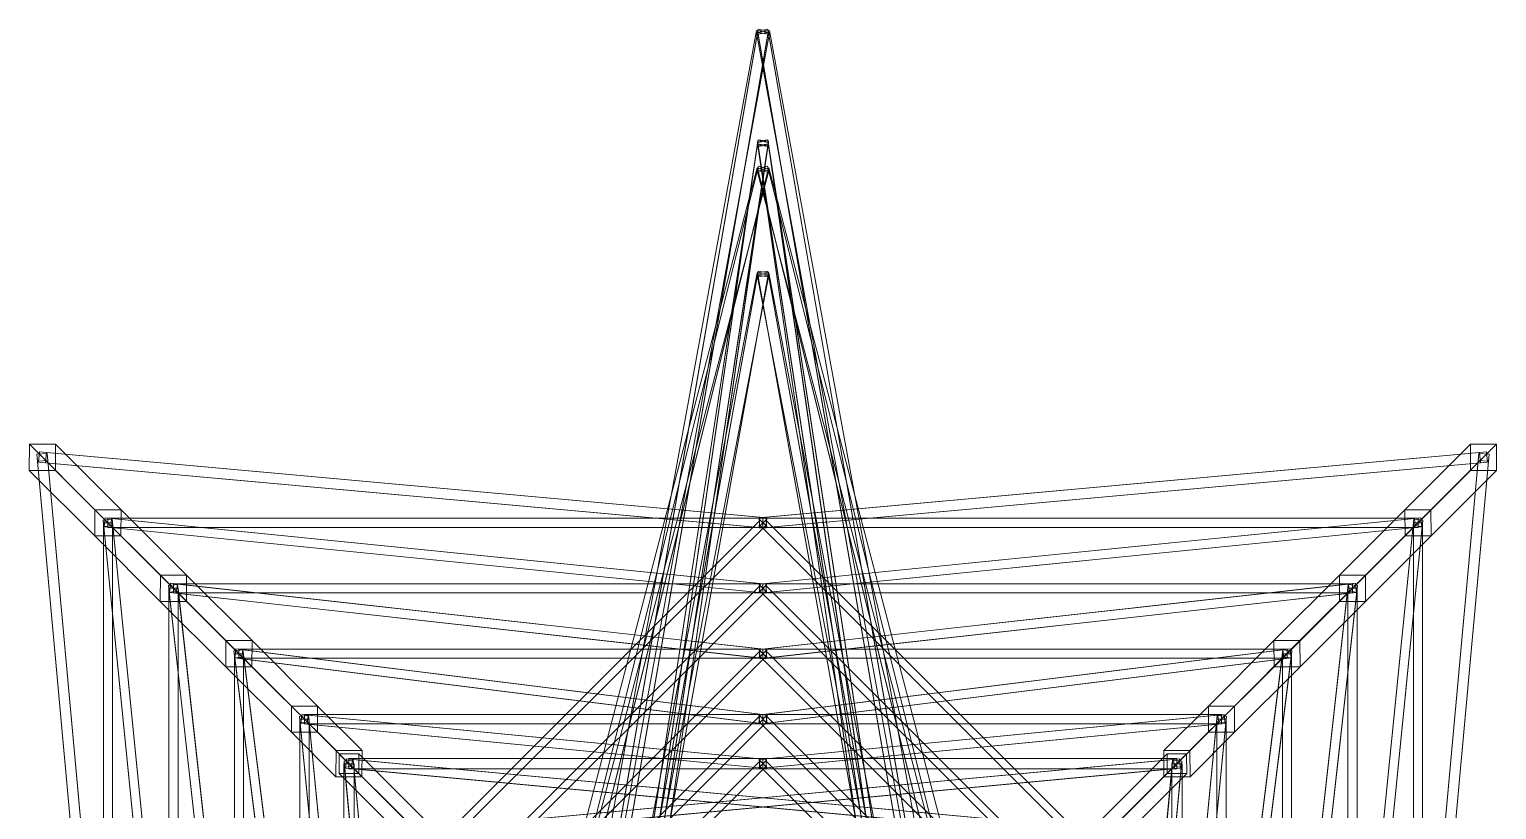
# Model space of a CAD drawing. Extents: x 0.2 to 11.4, y -3.1 to 14.5.
# Drawn here: x 0.17 to 11.37, y 8.49 to 14.45 of the extents above; entities that cross this region are included whole.
import ezdxf

# ---------------------------------------------------------------- set-up
doc = ezdxf.new("R2010")
doc.units = 0
doc.header["$MEASUREMENT"] = 0
doc.layers.add('Structures Plan', color=7, linetype='CONTINUOUS', lineweight=0)

msp = doc.modelspace()

# ---------------------------------------------------------------- linework, layer by layer
at = {"layer": 'Structures Plan', "color": 253}
for points in [[(4.432, 6.974, 50.817), (5.727, 14.429, 48.442), (5.731, 14.453, 48.518), (4.436, 6.998, 50.893)], [(4.436, 6.998, 50.893), (5.731, 14.453, 48.518), (5.809, 14.439, 48.518), (4.514, 6.984, 50.893)], [(5.727, 14.429, 48.442), (5.805, 14.415, 48.442), (5.809, 14.439, 48.518), (5.731, 14.453, 48.518)], [(7.022, 6.984, 50.893), (5.727, 14.439, 48.518), (5.805, 14.453, 48.518), (7.1, 6.998, 50.893)], [(5.731, 14.415, 48.442), (5.809, 14.429, 48.442), (5.805, 14.453, 48.518), (5.727, 14.439, 48.518)], [(7.1, 6.998, 50.893), (5.805, 14.453, 48.518), (5.809, 14.429, 48.442), (7.104, 6.974, 50.817)], [(4.461, 7.031, 48.43), (5.817, 14.425, 48.43), (5.719, 14.443, 48.43), (4.363, 7.049, 48.43)], [(4.363, 7.049, 48.53), (5.719, 14.443, 48.53), (5.817, 14.425, 48.53), (4.461, 7.031, 48.53)], [(4.363, 7.049, 48.43), (5.719, 14.443, 48.43), (5.719, 14.443, 48.53), (4.363, 7.049, 48.53)], [(4.51, 6.96, 50.817), (5.805, 14.415, 48.442), (5.727, 14.429, 48.442), (4.432, 6.974, 50.817)], [(4.461, 7.031, 48.53), (5.817, 14.425, 48.53), (5.817, 14.425, 48.43), (4.461, 7.031, 48.43)], [(4.514, 6.984, 50.893), (5.809, 14.439, 48.518), (5.805, 14.415, 48.442), (4.51, 6.96, 50.817)], [(5.719, 14.443, 48.43), (5.817, 14.425, 48.43), (5.817, 14.425, 48.53), (5.719, 14.443, 48.53)], [(7.173, 7.049, 48.43), (5.817, 14.443, 48.43), (5.719, 14.425, 48.43), (7.075, 7.031, 48.43)], [(7.075, 7.031, 48.53), (5.719, 14.425, 48.53), (5.817, 14.443, 48.53), (7.173, 7.049, 48.53)], [(5.719, 14.425, 48.43), (5.817, 14.443, 48.43), (5.817, 14.443, 48.53), (5.719, 14.425, 48.53)], [(7.075, 7.031, 48.43), (5.719, 14.425, 48.43), (5.719, 14.425, 48.53), (7.075, 7.031, 48.53)], [(7.026, 6.96, 50.817), (5.731, 14.415, 48.442), (5.727, 14.439, 48.518), (7.022, 6.984, 50.893)], [(7.104, 6.974, 50.817), (5.809, 14.429, 48.442), (5.731, 14.415, 48.442), (7.026, 6.96, 50.817)], [(7.173, 7.049, 48.53), (5.817, 14.443, 48.53), (5.817, 14.443, 48.43), (7.173, 7.049, 48.43)], [(5.725, 13.57, 64.39), (4.674, 6.721, 60.39), (4.68, 6.761, 60.32), (5.731, 13.61, 64.32)], [(5.805, 13.558, 64.39), (4.754, 6.709, 60.39), (4.674, 6.721, 60.39), (5.725, 13.57, 64.39)], [(5.731, 13.61, 64.32), (4.68, 6.761, 60.32), (4.76, 6.749, 60.32), (5.811, 13.598, 64.32)], [(5.727, 13.579, 64.393), (4.727, 6.679, 62.393), (4.73, 6.701, 62.317), (5.73, 13.601, 64.317)], [(5.806, 13.567, 64.393), (4.806, 6.667, 62.393), (4.727, 6.679, 62.393), (5.727, 13.579, 64.393)], [(5.73, 13.601, 64.317), (4.73, 6.701, 62.317), (4.809, 6.689, 62.317), (5.809, 13.589, 64.317)], [(5.811, 13.598, 64.32), (4.76, 6.749, 60.32), (4.754, 6.709, 60.39), (5.805, 13.558, 64.39)], [(5.809, 13.589, 64.317), (4.809, 6.689, 62.317), (4.806, 6.667, 62.393), (5.806, 13.567, 64.393)], [(5.811, 13.598, 64.32), (5.731, 13.61, 64.32), (5.725, 13.57, 64.39), (5.805, 13.558, 64.39)], [(5.725, 13.598, 64.32), (6.776, 6.749, 60.32), (6.856, 6.761, 60.32), (5.805, 13.61, 64.32)], [(5.805, 13.61, 64.32), (5.725, 13.598, 64.32), (5.731, 13.558, 64.39), (5.811, 13.57, 64.39)], [(5.731, 13.558, 64.39), (6.782, 6.709, 60.39), (6.776, 6.749, 60.32), (5.725, 13.598, 64.32)], [(5.809, 13.589, 64.317), (5.73, 13.601, 64.317), (5.727, 13.579, 64.393), (5.806, 13.567, 64.393)], [(5.727, 13.589, 64.317), (6.727, 6.689, 62.317), (6.806, 6.701, 62.317), (5.806, 13.601, 64.317)], [(5.806, 13.601, 64.317), (5.727, 13.589, 64.317), (5.73, 13.567, 64.393), (5.809, 13.579, 64.393)], [(5.73, 13.567, 64.393), (6.73, 6.667, 62.393), (6.727, 6.689, 62.317), (5.727, 13.589, 64.317)], [(5.809, 13.579, 64.393), (6.809, 6.679, 62.393), (6.73, 6.667, 62.393), (5.73, 13.567, 64.393)], [(5.811, 13.57, 64.39), (6.862, 6.721, 60.39), (6.782, 6.709, 60.39), (5.731, 13.558, 64.39)], [(5.805, 13.61, 64.32), (6.856, 6.761, 60.32), (6.862, 6.721, 60.39), (5.811, 13.57, 64.39)], [(5.806, 13.601, 64.317), (6.806, 6.701, 62.317), (6.809, 6.679, 62.393), (5.809, 13.579, 64.393)], [(4.212, 7.273, 38.935), (5.812, 13.373, 38.935), (5.724, 13.395, 38.935), (4.124, 7.295, 38.935)], [(4.124, 7.295, 39.025), (5.724, 13.395, 39.025), (5.812, 13.373, 39.025), (4.212, 7.273, 39.025)], [(4.124, 7.295, 38.935), (5.724, 13.395, 38.935), (5.724, 13.395, 39.025), (4.124, 7.295, 39.025)], [(4.187, 7.219, 41.318), (5.726, 13.38, 38.943), (5.733, 13.407, 39.017), (4.194, 7.246, 41.392)], [(4.264, 7.2, 41.318), (5.803, 13.361, 38.943), (5.726, 13.38, 38.943), (4.187, 7.219, 41.318)], [(4.194, 7.246, 41.392), (5.733, 13.407, 39.017), (5.81, 13.388, 39.017), (4.271, 7.227, 41.392)], [(4.212, 7.273, 39.025), (5.812, 13.373, 39.025), (5.812, 13.373, 38.935), (4.212, 7.273, 38.935)], [(4.271, 7.227, 41.392), (5.81, 13.388, 39.017), (5.803, 13.361, 38.943), (4.264, 7.2, 41.318)], [(5.724, 13.395, 38.935), (5.812, 13.373, 38.935), (5.812, 13.373, 39.025), (5.724, 13.395, 39.025)], [(7.412, 7.295, 38.935), (5.812, 13.395, 38.935), (5.724, 13.373, 38.935), (7.324, 7.273, 38.935)], [(7.324, 7.273, 39.025), (5.724, 13.373, 39.025), (5.812, 13.395, 39.025), (7.412, 7.295, 39.025)], [(5.724, 13.373, 38.935), (5.812, 13.395, 38.935), (5.812, 13.395, 39.025), (5.724, 13.373, 39.025)], [(7.324, 7.273, 38.935), (5.724, 13.373, 38.935), (5.724, 13.373, 39.025), (7.324, 7.273, 39.025)], [(5.726, 13.38, 38.943), (5.803, 13.361, 38.943), (5.81, 13.388, 39.017), (5.733, 13.407, 39.017)], [(7.265, 7.227, 41.392), (5.726, 13.388, 39.017), (5.803, 13.407, 39.017), (7.342, 7.246, 41.392)], [(5.733, 13.361, 38.943), (5.81, 13.38, 38.943), (5.803, 13.407, 39.017), (5.726, 13.388, 39.017)], [(7.272, 7.2, 41.318), (5.733, 13.361, 38.943), (5.726, 13.388, 39.017), (7.265, 7.227, 41.392)], [(7.349, 7.219, 41.318), (5.81, 13.38, 38.943), (5.733, 13.361, 38.943), (7.272, 7.2, 41.318)], [(7.342, 7.246, 41.392), (5.803, 13.407, 39.017), (5.81, 13.38, 38.943), (7.349, 7.219, 41.318)], [(7.412, 7.295, 39.025), (5.812, 13.395, 39.025), (5.812, 13.395, 38.935), (7.412, 7.295, 38.935)], [(4.7, 6.788, 57.935), (5.812, 12.576, 57.935), (5.724, 12.592, 57.935), (4.612, 6.804, 57.935)], [(4.612, 6.804, 58.025), (5.724, 12.592, 58.025), (5.812, 12.576, 58.025), (4.7, 6.788, 58.025)], [(4.612, 6.804, 57.935), (5.724, 12.592, 57.935), (5.724, 12.592, 58.025), (4.612, 6.804, 58.025)], [(4.675, 6.727, 60.318), (5.726, 12.576, 57.943), (5.731, 12.606, 58.017), (4.68, 6.757, 60.392)], [(4.754, 6.713, 60.318), (5.805, 12.562, 57.943), (5.726, 12.576, 57.943), (4.675, 6.727, 60.318)], [(4.68, 6.757, 60.392), (5.731, 12.606, 58.017), (5.81, 12.592, 58.017), (4.759, 6.743, 60.392)], [(4.7, 6.788, 58.025), (5.812, 12.576, 58.025), (5.812, 12.576, 57.935), (4.7, 6.788, 57.935)], [(4.759, 6.743, 60.392), (5.81, 12.592, 58.017), (5.805, 12.562, 57.943), (4.754, 6.713, 60.318)], [(5.724, 12.592, 57.935), (5.812, 12.576, 57.935), (5.812, 12.576, 58.025), (5.724, 12.592, 58.025)], [(6.924, 6.804, 57.935), (5.812, 12.592, 57.935), (5.724, 12.576, 57.935), (6.836, 6.788, 57.935)], [(6.836, 6.788, 58.025), (5.724, 12.576, 58.025), (5.812, 12.592, 58.025), (6.924, 6.804, 58.025)], [(5.724, 12.576, 57.935), (5.812, 12.592, 57.935), (5.812, 12.592, 58.025), (5.724, 12.576, 58.025)], [(6.836, 6.788, 57.935), (5.724, 12.576, 57.935), (5.724, 12.576, 58.025), (6.836, 6.788, 58.025)], [(5.726, 12.576, 57.943), (5.805, 12.562, 57.943), (5.81, 12.592, 58.017), (5.731, 12.606, 58.017)], [(6.777, 6.743, 60.392), (5.726, 12.592, 58.017), (5.805, 12.606, 58.017), (6.856, 6.757, 60.392)], [(5.731, 12.562, 57.943), (5.81, 12.576, 57.943), (5.805, 12.606, 58.017), (5.726, 12.592, 58.017)], [(6.782, 6.713, 60.318), (5.731, 12.562, 57.943), (5.726, 12.592, 58.017), (6.777, 6.743, 60.392)], [(6.861, 6.727, 60.318), (5.81, 12.576, 57.943), (5.731, 12.562, 57.943), (6.782, 6.713, 60.318)], [(6.856, 6.757, 60.392), (5.805, 12.606, 58.017), (5.81, 12.576, 57.943), (6.861, 6.727, 60.318)], [(6.924, 6.804, 58.025), (5.812, 12.592, 58.025), (5.812, 12.592, 57.935), (6.924, 6.804, 57.935)], [(0.668, 10.584, 4.98), (0.168, 11.084, -0.02), (0.169, 11.284), (0.669, 10.784, 5)], [(0.367, 11.084, -0.04), (0.368, 11.284, -0.02), (0.169, 11.284), (0.168, 11.084, -0.02)], [(0.669, 10.784, 5), (0.169, 11.284), (0.368, 11.284, -0.02), (0.868, 10.784, 4.98)], [(0.726, 5.707, 5.01), (0.226, 11.207, 0.01), (0.305, 11.214, 0.01), (0.805, 5.714, 5.01)], [(0.231, 11.154, -0.05), (0.31, 11.161, -0.05), (0.305, 11.214, 0.01), (0.226, 11.207, 0.01)], [(0.731, 5.654, 4.95), (0.231, 11.154, -0.05), (0.226, 11.207, 0.01), (0.726, 5.707, 5.01)], [(5.738, 10.647, 5.01), (0.238, 11.147, 0.01), (0.245, 11.226, 0.01), (5.745, 10.726, 5.01)], [(0.291, 11.142, -0.05), (0.298, 11.221, -0.05), (0.245, 11.226, 0.01), (0.238, 11.147, 0.01)], [(5.745, 10.726, 5.01), (0.245, 11.226, 0.01), (0.298, 11.221, -0.05), (5.798, 10.721, 4.95)], [(5.798, 10.721, 4.95), (0.298, 11.221, -0.05), (0.291, 11.142, -0.05), (5.791, 10.642, 4.95)], [(0.805, 5.714, 5.01), (0.305, 11.214, 0.01), (0.31, 11.161, -0.05), (0.81, 5.661, 4.95)], [(0.868, 10.784, 4.98), (0.368, 11.284, -0.02), (0.367, 11.084, -0.04), (0.867, 10.584, 4.96)], [(5.738, 10.721, 4.95), (11.238, 11.221, -0.05), (11.291, 11.226, 0.01), (5.791, 10.726, 5.01)], [(5.745, 10.642, 4.95), (11.245, 11.142, -0.05), (11.238, 11.221, -0.05), (5.738, 10.721, 4.95)], [(5.791, 10.726, 5.01), (11.291, 11.226, 0.01), (11.298, 11.147, 0.01), (5.798, 10.647, 5.01)], [(10.668, 10.784, 4.98), (11.168, 11.284, -0.02), (11.367, 11.284), (10.867, 10.784, 5)], [(10.669, 10.584, 4.96), (11.169, 11.084, -0.04), (11.168, 11.284, -0.02), (10.668, 10.784, 4.98)], [(10.726, 5.661, 4.95), (11.226, 11.161, -0.05), (11.231, 11.214, 0.01), (10.731, 5.714, 5.01)], [(10.731, 5.714, 5.01), (11.231, 11.214, 0.01), (11.31, 11.207, 0.01), (10.81, 5.707, 5.01)], [(10.81, 5.707, 5.01), (11.31, 11.207, 0.01), (11.305, 11.154, -0.05), (10.805, 5.654, 4.95)], [(10.867, 10.784, 5), (11.367, 11.284), (11.368, 11.084, -0.02), (10.868, 10.584, 4.98)], [(11.368, 11.084, -0.02), (11.367, 11.284), (11.168, 11.284, -0.02), (11.169, 11.084, -0.04)], [(11.226, 11.161, -0.05), (11.305, 11.154, -0.05), (11.31, 11.207, 0.01), (11.231, 11.214, 0.01)], [(11.238, 11.221, -0.05), (11.245, 11.142, -0.05), (11.298, 11.147, 0.01), (11.291, 11.226, 0.01)], [(0.81, 5.661, 4.95), (0.31, 11.161, -0.05), (0.231, 11.154, -0.05), (0.731, 5.654, 4.95)], [(5.791, 10.642, 4.95), (0.291, 11.142, -0.05), (0.238, 11.147, 0.01), (5.738, 10.647, 5.01)], [(5.798, 10.647, 5.01), (11.298, 11.147, 0.01), (11.245, 11.142, -0.05), (5.745, 10.642, 4.95)], [(10.805, 5.654, 4.95), (11.305, 11.154, -0.05), (11.226, 11.161, -0.05), (10.726, 5.661, 4.95)], [(0.867, 10.584, 4.96), (0.367, 11.084, -0.04), (0.168, 11.084, -0.02), (0.668, 10.584, 4.98)], [(10.868, 10.584, 4.98), (11.368, 11.084, -0.02), (11.169, 11.084, -0.04), (10.669, 10.584, 4.96)], [(0.867, 10.584, 4.96), (0.868, 10.784, 4.98), (0.669, 10.784, 5), (0.668, 10.584, 4.98)], [(1.168, 10.084, 9.98), (0.668, 10.584, 4.98), (0.669, 10.784, 5), (1.169, 10.284, 10)], [(0.867, 10.584, 4.96), (0.868, 10.784, 4.98), (0.669, 10.784, 5), (0.668, 10.584, 4.98)], [(1.169, 10.284, 10), (0.669, 10.784, 5), (0.868, 10.784, 4.98), (1.368, 10.284, 9.98)], [(1.368, 10.284, 9.98), (0.868, 10.784, 4.98), (0.867, 10.584, 4.96), (1.367, 10.084, 9.96)], [(10.168, 10.284, 9.98), (10.668, 10.784, 4.98), (10.867, 10.784, 5), (10.367, 10.284, 10)], [(10.169, 10.084, 9.96), (10.669, 10.584, 4.96), (10.668, 10.784, 4.98), (10.168, 10.284, 9.98)], [(10.367, 10.284, 10), (10.867, 10.784, 5), (10.868, 10.584, 4.98), (10.368, 10.084, 9.98)], [(10.868, 10.584, 4.98), (10.867, 10.784, 5), (10.668, 10.784, 4.98), (10.669, 10.584, 4.96)], [(10.868, 10.584, 4.98), (10.867, 10.784, 5), (10.668, 10.784, 4.98), (10.669, 10.584, 4.96)], [(1.231, 5.705, 10.005), (0.731, 10.705, 5.005), (0.8, 10.712, 5.005), (1.3, 5.712, 10.005)], [(0.736, 10.656, 4.955), (0.805, 10.663, 4.955), (0.8, 10.712, 5.005), (0.731, 10.705, 5.005)], [(1.236, 5.656, 9.955), (0.736, 10.656, 4.955), (0.731, 10.705, 5.005), (1.231, 5.705, 10.005)], [(0.733, 10.684, 4.945), (0.733, 5.684, 4.945), (0.803, 5.684, 4.945), (0.803, 10.684, 4.945)], [(0.733, 10.684, 5.015), (0.733, 5.684, 5.015), (0.733, 5.684, 4.945), (0.733, 10.684, 4.945)], [(0.803, 10.684, 5.015), (0.803, 5.684, 5.015), (0.733, 5.684, 5.015), (0.733, 10.684, 5.015)], [(0.803, 10.684, 4.945), (0.733, 10.684, 4.945), (0.733, 10.684, 5.015), (0.803, 10.684, 5.015)], [(1.305, 5.663, 9.955), (0.805, 10.663, 4.955), (0.736, 10.656, 4.955), (1.236, 5.656, 9.955)], [(5.74, 10.152, 10.005), (0.74, 10.652, 5.005), (0.747, 10.721, 5.005), (5.747, 10.221, 10.005)], [(0.789, 10.647, 4.955), (0.796, 10.716, 4.955), (0.747, 10.721, 5.005), (0.74, 10.652, 5.005)], [(5.789, 10.147, 9.955), (0.789, 10.647, 4.955), (0.74, 10.652, 5.005), (5.74, 10.152, 10.005)], [(5.747, 10.221, 10.005), (0.747, 10.721, 5.005), (0.796, 10.716, 4.955), (5.796, 10.216, 9.955)], [(0.789, 5.663, 4.95), (5.789, 10.663, 4.95), (5.747, 10.705, 4.95), (0.747, 5.705, 4.95)], [(0.747, 5.705, 5.01), (5.747, 10.705, 5.01), (5.789, 10.663, 5.01), (0.789, 5.663, 5.01)], [(0.747, 5.705, 4.95), (5.747, 10.705, 4.95), (5.747, 10.705, 5.01), (0.747, 5.705, 5.01)], [(0.768, 10.649, 4.945), (5.768, 10.649, 4.945), (5.768, 10.719, 4.945), (0.768, 10.719, 4.945)], [(0.768, 10.719, 5.015), (5.768, 10.719, 5.015), (5.768, 10.649, 5.015), (0.768, 10.649, 5.015)], [(0.768, 10.719, 4.945), (5.768, 10.719, 4.945), (5.768, 10.719, 5.015), (0.768, 10.719, 5.015)], [(0.768, 10.719, 4.945), (0.768, 10.649, 4.945), (0.768, 10.649, 5.015), (0.768, 10.719, 5.015)], [(0.768, 10.649, 5.015), (5.768, 10.649, 5.015), (5.768, 10.649, 4.945), (0.768, 10.649, 4.945)], [(5.796, 10.216, 9.955), (0.796, 10.716, 4.955), (0.789, 10.647, 4.955), (5.789, 10.147, 9.955)], [(0.789, 5.663, 5.01), (5.789, 10.663, 5.01), (5.789, 10.663, 4.95), (0.789, 5.663, 4.95)], [(1.3, 5.712, 10.005), (0.8, 10.712, 5.005), (0.805, 10.663, 4.955), (1.305, 5.663, 9.955)], [(0.803, 10.684, 4.945), (0.803, 5.684, 4.945), (0.803, 5.684, 5.015), (0.803, 10.684, 5.015)], [(5.791, 10.642, 4.95), (5.798, 10.721, 4.95), (5.745, 10.726, 5.01), (5.738, 10.647, 5.01)], [(5.738, 10.721, 4.95), (5.745, 10.642, 4.95), (5.798, 10.647, 5.01), (5.791, 10.726, 5.01)], [(5.74, 10.216, 9.955), (10.74, 10.716, 4.955), (10.789, 10.721, 5.005), (5.789, 10.221, 10.005)], [(5.747, 10.147, 9.955), (10.747, 10.647, 4.955), (10.74, 10.716, 4.955), (5.74, 10.216, 9.955)], [(5.747, 10.705, 4.95), (5.789, 10.663, 4.95), (5.789, 10.663, 5.01), (5.747, 10.705, 5.01)], [(10.789, 5.705, 4.95), (5.789, 10.705, 4.95), (5.747, 10.663, 4.95), (10.747, 5.663, 4.95)], [(10.747, 5.663, 5.01), (5.747, 10.663, 5.01), (5.789, 10.705, 5.01), (10.789, 5.705, 5.01)], [(5.747, 10.663, 4.95), (5.789, 10.705, 4.95), (5.789, 10.705, 5.01), (5.747, 10.663, 5.01)], [(10.747, 5.663, 4.95), (5.747, 10.663, 4.95), (5.747, 10.663, 5.01), (10.747, 5.663, 5.01)], [(5.796, 10.152, 10.005), (10.796, 10.652, 5.005), (10.747, 10.647, 4.955), (5.747, 10.147, 9.955)], [(5.768, 10.719, 4.945), (5.768, 10.649, 4.945), (5.768, 10.649, 5.015), (5.768, 10.719, 5.015)], [(10.768, 10.719, 4.945), (5.768, 10.719, 4.945), (5.768, 10.649, 4.945), (10.768, 10.649, 4.945)], [(10.768, 10.719, 5.015), (5.768, 10.719, 5.015), (5.768, 10.719, 4.945), (10.768, 10.719, 4.945)], [(10.768, 10.649, 5.015), (5.768, 10.649, 5.015), (5.768, 10.719, 5.015), (10.768, 10.719, 5.015)], [(5.768, 10.649, 4.945), (5.768, 10.719, 4.945), (5.768, 10.719, 5.015), (5.768, 10.649, 5.015)], [(10.768, 10.649, 4.945), (5.768, 10.649, 4.945), (5.768, 10.649, 5.015), (10.768, 10.649, 5.015)], [(5.789, 10.221, 10.005), (10.789, 10.721, 5.005), (10.796, 10.652, 5.005), (5.796, 10.152, 10.005)], [(10.789, 5.705, 5.01), (5.789, 10.705, 5.01), (5.789, 10.705, 4.95), (10.789, 5.705, 4.95)], [(10.231, 5.663, 9.955), (10.731, 10.663, 4.955), (10.736, 10.712, 5.005), (10.236, 5.712, 10.005)], [(10.3, 5.656, 9.955), (10.8, 10.656, 4.955), (10.731, 10.663, 4.955), (10.231, 5.663, 9.955)], [(10.236, 5.712, 10.005), (10.736, 10.712, 5.005), (10.805, 10.705, 5.005), (10.305, 5.705, 10.005)], [(10.305, 5.705, 10.005), (10.805, 10.705, 5.005), (10.8, 10.656, 4.955), (10.3, 5.656, 9.955)], [(10.731, 10.663, 4.955), (10.8, 10.656, 4.955), (10.805, 10.705, 5.005), (10.736, 10.712, 5.005)], [(10.733, 10.684, 4.945), (10.733, 5.684, 4.945), (10.803, 5.684, 4.945), (10.803, 10.684, 4.945)], [(10.733, 10.684, 5.015), (10.733, 5.684, 5.015), (10.733, 5.684, 4.945), (10.733, 10.684, 4.945)], [(10.803, 10.684, 5.015), (10.803, 5.684, 5.015), (10.733, 5.684, 5.015), (10.733, 10.684, 5.015)], [(10.803, 10.684, 4.945), (10.733, 10.684, 4.945), (10.733, 10.684, 5.015), (10.803, 10.684, 5.015)], [(10.74, 10.716, 4.955), (10.747, 10.647, 4.955), (10.796, 10.652, 5.005), (10.789, 10.721, 5.005)], [(10.768, 10.649, 4.945), (10.768, 10.719, 4.945), (10.768, 10.719, 5.015), (10.768, 10.649, 5.015)], [(10.803, 10.684, 4.945), (10.803, 5.684, 4.945), (10.803, 5.684, 5.015), (10.803, 10.684, 5.015)], [(1.367, 10.084, 9.96), (0.867, 10.584, 4.96), (0.668, 10.584, 4.98), (1.168, 10.084, 9.98)], [(10.368, 10.084, 9.98), (10.868, 10.584, 4.98), (10.669, 10.584, 4.96), (10.169, 10.084, 9.96)], [(1.367, 10.084, 9.96), (1.368, 10.284, 9.98), (1.169, 10.284, 10), (1.168, 10.084, 9.98)], [(1.668, 9.584, 14.98), (1.168, 10.084, 9.98), (1.169, 10.284, 10), (1.669, 9.784, 15)], [(1.367, 10.084, 9.96), (1.368, 10.284, 9.98), (1.169, 10.284, 10), (1.168, 10.084, 9.98)], [(1.669, 9.784, 15), (1.169, 10.284, 10), (1.368, 10.284, 9.98), (1.868, 9.784, 14.98)], [(1.73, 5.706, 15.003), (1.23, 10.206, 10.003), (1.3, 10.214, 10.003), (1.8, 5.714, 15.003)], [(1.236, 10.154, 9.957), (1.306, 10.162, 9.957), (1.3, 10.214, 10.003), (1.23, 10.206, 10.003)], [(1.736, 5.654, 14.957), (1.236, 10.154, 9.957), (1.23, 10.206, 10.003), (1.73, 5.706, 15.003)], [(5.738, 9.652, 15.003), (1.238, 10.152, 10.003), (1.246, 10.222, 10.003), (5.746, 9.722, 15.003)], [(1.29, 10.146, 9.957), (1.298, 10.216, 9.957), (1.246, 10.222, 10.003), (1.238, 10.152, 10.003)], [(5.746, 9.722, 15.003), (1.246, 10.222, 10.003), (1.298, 10.216, 9.957), (5.798, 9.716, 14.957)], [(1.289, 5.663, 9.95), (5.789, 10.163, 9.95), (5.747, 10.205, 9.95), (1.247, 5.705, 9.95)], [(1.247, 5.705, 10.01), (5.747, 10.205, 10.01), (5.789, 10.163, 10.01), (1.289, 5.663, 10.01)], [(1.247, 5.705, 9.95), (5.747, 10.205, 9.95), (5.747, 10.205, 10.01), (1.247, 5.705, 10.01)], [(1.268, 10.149, 9.945), (5.768, 10.149, 9.945), (5.768, 10.219, 9.945), (1.268, 10.219, 9.945)], [(1.268, 10.219, 10.015), (5.768, 10.219, 10.015), (5.768, 10.149, 10.015), (1.268, 10.149, 10.015)], [(1.268, 10.219, 9.945), (5.768, 10.219, 9.945), (5.768, 10.219, 10.015), (1.268, 10.219, 10.015)], [(1.268, 10.219, 9.945), (1.268, 10.149, 9.945), (1.268, 10.149, 10.015), (1.268, 10.219, 10.015)], [(5.798, 9.716, 14.957), (1.298, 10.216, 9.957), (1.29, 10.146, 9.957), (5.79, 9.646, 14.957)], [(1.8, 5.714, 15.003), (1.3, 10.214, 10.003), (1.306, 10.162, 9.957), (1.806, 5.662, 14.957)], [(1.868, 9.784, 14.98), (1.368, 10.284, 9.98), (1.367, 10.084, 9.96), (1.867, 9.584, 14.96)], [(5.738, 9.716, 14.957), (10.238, 10.216, 9.957), (10.29, 10.222, 10.003), (5.79, 9.722, 15.003)], [(5.746, 9.646, 14.957), (10.246, 10.146, 9.957), (10.238, 10.216, 9.957), (5.738, 9.716, 14.957)], [(5.789, 10.147, 9.955), (5.796, 10.216, 9.955), (5.747, 10.221, 10.005), (5.74, 10.152, 10.005)], [(5.74, 10.216, 9.955), (5.747, 10.147, 9.955), (5.796, 10.152, 10.005), (5.789, 10.221, 10.005)], [(5.747, 10.205, 9.95), (5.789, 10.163, 9.95), (5.789, 10.163, 10.01), (5.747, 10.205, 10.01)], [(10.289, 5.705, 9.95), (5.789, 10.205, 9.95), (5.747, 10.163, 9.95), (10.247, 5.663, 9.95)], [(10.247, 5.663, 10.01), (5.747, 10.163, 10.01), (5.789, 10.205, 10.01), (10.289, 5.705, 10.01)], [(5.747, 10.163, 9.95), (5.789, 10.205, 9.95), (5.789, 10.205, 10.01), (5.747, 10.163, 10.01)], [(5.768, 10.219, 9.945), (5.768, 10.149, 9.945), (5.768, 10.149, 10.015), (5.768, 10.219, 10.015)], [(10.268, 10.219, 9.945), (5.768, 10.219, 9.945), (5.768, 10.149, 9.945), (10.268, 10.149, 9.945)], [(10.268, 10.219, 10.015), (5.768, 10.219, 10.015), (5.768, 10.219, 9.945), (10.268, 10.219, 9.945)], [(10.268, 10.149, 10.015), (5.768, 10.149, 10.015), (5.768, 10.219, 10.015), (10.268, 10.219, 10.015)], [(5.768, 10.149, 9.945), (5.768, 10.219, 9.945), (5.768, 10.219, 10.015), (5.768, 10.149, 10.015)], [(10.289, 5.705, 10.01), (5.789, 10.205, 10.01), (5.789, 10.205, 9.95), (10.289, 5.705, 9.95)], [(5.79, 9.722, 15.003), (10.29, 10.222, 10.003), (10.298, 10.152, 10.003), (5.798, 9.652, 15.003)], [(9.668, 9.784, 14.98), (10.168, 10.284, 9.98), (10.367, 10.284, 10), (9.867, 9.784, 15)], [(9.669, 9.584, 14.96), (10.169, 10.084, 9.96), (10.168, 10.284, 9.98), (9.668, 9.784, 14.98)], [(9.73, 5.662, 14.957), (10.23, 10.162, 9.957), (10.236, 10.214, 10.003), (9.736, 5.714, 15.003)], [(9.736, 5.714, 15.003), (10.236, 10.214, 10.003), (10.306, 10.206, 10.003), (9.806, 5.706, 15.003)], [(9.806, 5.706, 15.003), (10.306, 10.206, 10.003), (10.3, 10.154, 9.957), (9.8, 5.654, 14.957)], [(9.867, 9.784, 15), (10.367, 10.284, 10), (10.368, 10.084, 9.98), (9.868, 9.584, 14.98)], [(10.368, 10.084, 9.98), (10.367, 10.284, 10), (10.168, 10.284, 9.98), (10.169, 10.084, 9.96)], [(10.368, 10.084, 9.98), (10.367, 10.284, 10), (10.168, 10.284, 9.98), (10.169, 10.084, 9.96)], [(10.23, 10.162, 9.957), (10.3, 10.154, 9.957), (10.306, 10.206, 10.003), (10.236, 10.214, 10.003)], [(10.238, 10.216, 9.957), (10.246, 10.146, 9.957), (10.298, 10.152, 10.003), (10.29, 10.222, 10.003)], [(10.268, 10.149, 9.945), (10.268, 10.219, 9.945), (10.268, 10.219, 10.015), (10.268, 10.149, 10.015)], [(1.867, 9.584, 14.96), (1.367, 10.084, 9.96), (1.168, 10.084, 9.98), (1.668, 9.584, 14.98)], [(1.233, 10.184, 9.945), (1.233, 5.684, 9.945), (1.303, 5.684, 9.945), (1.303, 10.184, 9.945)], [(1.233, 10.184, 10.015), (1.233, 5.684, 10.015), (1.233, 5.684, 9.945), (1.233, 10.184, 9.945)], [(1.303, 10.184, 10.015), (1.303, 5.684, 10.015), (1.233, 5.684, 10.015), (1.233, 10.184, 10.015)], [(1.303, 10.184, 9.945), (1.233, 10.184, 9.945), (1.233, 10.184, 10.015), (1.303, 10.184, 10.015)], [(1.806, 5.662, 14.957), (1.306, 10.162, 9.957), (1.236, 10.154, 9.957), (1.736, 5.654, 14.957)], [(5.79, 9.646, 14.957), (1.29, 10.146, 9.957), (1.238, 10.152, 10.003), (5.738, 9.652, 15.003)], [(1.268, 10.149, 10.015), (5.768, 10.149, 10.015), (5.768, 10.149, 9.945), (1.268, 10.149, 9.945)], [(1.289, 5.663, 10.01), (5.789, 10.163, 10.01), (5.789, 10.163, 9.95), (1.289, 5.663, 9.95)], [(1.303, 10.184, 9.945), (1.303, 5.684, 9.945), (1.303, 5.684, 10.015), (1.303, 10.184, 10.015)], [(5.798, 9.652, 15.003), (10.298, 10.152, 10.003), (10.246, 10.146, 9.957), (5.746, 9.646, 14.957)], [(10.247, 5.663, 9.95), (5.747, 10.163, 9.95), (5.747, 10.163, 10.01), (10.247, 5.663, 10.01)], [(10.268, 10.149, 9.945), (5.768, 10.149, 9.945), (5.768, 10.149, 10.015), (10.268, 10.149, 10.015)], [(9.868, 9.584, 14.98), (10.368, 10.084, 9.98), (10.169, 10.084, 9.96), (9.669, 9.584, 14.96)], [(9.8, 5.654, 14.957), (10.3, 10.154, 9.957), (10.23, 10.162, 9.957), (9.73, 5.662, 14.957)], [(10.233, 10.184, 9.945), (10.233, 5.684, 9.945), (10.303, 5.684, 9.945), (10.303, 10.184, 9.945)], [(10.233, 10.184, 10.015), (10.233, 5.684, 10.015), (10.233, 5.684, 9.945), (10.233, 10.184, 9.945)], [(10.303, 10.184, 10.015), (10.303, 5.684, 10.015), (10.233, 5.684, 10.015), (10.233, 10.184, 10.015)], [(10.303, 10.184, 9.945), (10.233, 10.184, 9.945), (10.233, 10.184, 10.015), (10.303, 10.184, 10.015)], [(10.303, 10.184, 9.945), (10.303, 5.684, 9.945), (10.303, 5.684, 10.015), (10.303, 10.184, 10.015)], [(1.867, 9.584, 14.96), (1.868, 9.784, 14.98), (1.669, 9.784, 15), (1.668, 9.584, 14.98)], [(2.168, 9.084, 19.98), (1.668, 9.584, 14.98), (1.669, 9.784, 15), (2.169, 9.284, 20)], [(1.867, 9.584, 14.96), (1.868, 9.784, 14.98), (1.669, 9.784, 15), (1.668, 9.584, 14.98)], [(2.169, 9.284, 20), (1.669, 9.784, 15), (1.868, 9.784, 14.98), (2.368, 9.284, 19.98)], [(2.368, 9.284, 19.98), (1.868, 9.784, 14.98), (1.867, 9.584, 14.96), (2.367, 9.084, 19.96)], [(9.168, 9.284, 19.98), (9.668, 9.784, 14.98), (9.867, 9.784, 15), (9.367, 9.284, 20)], [(9.169, 9.084, 19.96), (9.669, 9.584, 14.96), (9.668, 9.784, 14.98), (9.168, 9.284, 19.98)], [(9.367, 9.284, 20), (9.867, 9.784, 15), (9.868, 9.584, 14.98), (9.368, 9.084, 19.98)], [(9.868, 9.584, 14.98), (9.867, 9.784, 15), (9.668, 9.784, 14.98), (9.669, 9.584, 14.96)], [(9.868, 9.584, 14.98), (9.867, 9.784, 15), (9.668, 9.784, 14.98), (9.669, 9.584, 14.96)], [(2.23, 5.707, 20.002), (1.73, 9.707, 15.002), (1.799, 9.715, 15.002), (2.299, 5.715, 20.002)], [(1.737, 9.653, 14.958), (1.806, 9.661, 14.958), (1.799, 9.715, 15.002), (1.73, 9.707, 15.002)], [(2.237, 5.653, 19.958), (1.737, 9.653, 14.958), (1.73, 9.707, 15.002), (2.23, 5.707, 20.002)], [(1.733, 9.684, 14.945), (1.733, 5.684, 14.945), (1.803, 5.684, 14.945), (1.803, 9.684, 14.945)], [(1.733, 9.684, 15.015), (1.733, 5.684, 15.015), (1.733, 5.684, 14.945), (1.733, 9.684, 14.945)], [(1.803, 9.684, 15.015), (1.803, 5.684, 15.015), (1.733, 5.684, 15.015), (1.733, 9.684, 15.015)], [(1.803, 9.684, 14.945), (1.733, 9.684, 14.945), (1.733, 9.684, 15.015), (1.803, 9.684, 15.015)], [(5.737, 9.153, 20.002), (1.737, 9.653, 15.002), (1.745, 9.722, 15.002), (5.745, 9.222, 20.002)], [(1.791, 9.646, 14.958), (1.799, 9.715, 14.958), (1.745, 9.722, 15.002), (1.737, 9.653, 15.002)], [(2.306, 5.661, 19.958), (1.806, 9.661, 14.958), (1.737, 9.653, 14.958), (2.237, 5.653, 19.958)], [(5.791, 9.146, 19.958), (1.791, 9.646, 14.958), (1.737, 9.653, 15.002), (5.737, 9.153, 20.002)], [(5.745, 9.222, 20.002), (1.745, 9.722, 15.002), (1.799, 9.715, 14.958), (5.799, 9.215, 19.958)], [(1.789, 5.663, 14.95), (5.789, 9.663, 14.95), (5.747, 9.705, 14.95), (1.747, 5.705, 14.95)], [(1.747, 5.705, 15.01), (5.747, 9.705, 15.01), (5.789, 9.663, 15.01), (1.789, 5.663, 15.01)], [(1.747, 5.705, 14.95), (5.747, 9.705, 14.95), (5.747, 9.705, 15.01), (1.747, 5.705, 15.01)], [(1.768, 9.649, 14.945), (5.768, 9.649, 14.945), (5.768, 9.719, 14.945), (1.768, 9.719, 14.945)], [(1.768, 9.719, 15.015), (5.768, 9.719, 15.015), (5.768, 9.649, 15.015), (1.768, 9.649, 15.015)], [(1.768, 9.719, 14.945), (5.768, 9.719, 14.945), (5.768, 9.719, 15.015), (1.768, 9.719, 15.015)], [(1.768, 9.719, 14.945), (1.768, 9.649, 14.945), (1.768, 9.649, 15.015), (1.768, 9.719, 15.015)], [(1.768, 9.649, 15.015), (5.768, 9.649, 15.015), (5.768, 9.649, 14.945), (1.768, 9.649, 14.945)], [(1.789, 5.663, 15.01), (5.789, 9.663, 15.01), (5.789, 9.663, 14.95), (1.789, 5.663, 14.95)], [(5.799, 9.215, 19.958), (1.799, 9.715, 14.958), (1.791, 9.646, 14.958), (5.791, 9.146, 19.958)], [(2.299, 5.715, 20.002), (1.799, 9.715, 15.002), (1.806, 9.661, 14.958), (2.306, 5.661, 19.958)], [(1.803, 9.684, 14.945), (1.803, 5.684, 14.945), (1.803, 5.684, 15.015), (1.803, 9.684, 15.015)], [(5.737, 9.215, 19.958), (9.737, 9.715, 14.958), (9.791, 9.722, 15.002), (5.791, 9.222, 20.002)], [(5.745, 9.146, 19.958), (9.745, 9.646, 14.958), (9.737, 9.715, 14.958), (5.737, 9.215, 19.958)], [(5.79, 9.646, 14.957), (5.798, 9.716, 14.957), (5.746, 9.722, 15.003), (5.738, 9.652, 15.003)], [(5.738, 9.716, 14.957), (5.746, 9.646, 14.957), (5.798, 9.652, 15.003), (5.79, 9.722, 15.003)], [(5.799, 9.153, 20.002), (9.799, 9.653, 15.002), (9.745, 9.646, 14.958), (5.745, 9.146, 19.958)], [(5.747, 9.705, 14.95), (5.789, 9.663, 14.95), (5.789, 9.663, 15.01), (5.747, 9.705, 15.01)], [(9.789, 5.705, 14.95), (5.789, 9.705, 14.95), (5.747, 9.663, 14.95), (9.747, 5.663, 14.95)], [(9.747, 5.663, 15.01), (5.747, 9.663, 15.01), (5.789, 9.705, 15.01), (9.789, 5.705, 15.01)], [(5.747, 9.663, 14.95), (5.789, 9.705, 14.95), (5.789, 9.705, 15.01), (5.747, 9.663, 15.01)], [(9.747, 5.663, 14.95), (5.747, 9.663, 14.95), (5.747, 9.663, 15.01), (9.747, 5.663, 15.01)], [(5.768, 9.719, 14.945), (5.768, 9.649, 14.945), (5.768, 9.649, 15.015), (5.768, 9.719, 15.015)], [(9.768, 9.719, 14.945), (5.768, 9.719, 14.945), (5.768, 9.649, 14.945), (9.768, 9.649, 14.945)], [(9.768, 9.719, 15.015), (5.768, 9.719, 15.015), (5.768, 9.719, 14.945), (9.768, 9.719, 14.945)], [(9.768, 9.649, 15.015), (5.768, 9.649, 15.015), (5.768, 9.719, 15.015), (9.768, 9.719, 15.015)], [(5.768, 9.649, 14.945), (5.768, 9.719, 14.945), (5.768, 9.719, 15.015), (5.768, 9.649, 15.015)], [(9.768, 9.649, 14.945), (5.768, 9.649, 14.945), (5.768, 9.649, 15.015), (9.768, 9.649, 15.015)], [(9.789, 5.705, 15.01), (5.789, 9.705, 15.01), (5.789, 9.705, 14.95), (9.789, 5.705, 14.95)], [(5.791, 9.222, 20.002), (9.791, 9.722, 15.002), (9.799, 9.653, 15.002), (5.799, 9.153, 20.002)], [(9.23, 5.661, 19.958), (9.73, 9.661, 14.958), (9.737, 9.715, 15.002), (9.237, 5.715, 20.002)], [(9.299, 5.653, 19.958), (9.799, 9.653, 14.958), (9.73, 9.661, 14.958), (9.23, 5.661, 19.958)], [(9.237, 5.715, 20.002), (9.737, 9.715, 15.002), (9.806, 9.707, 15.002), (9.306, 5.707, 20.002)], [(9.306, 5.707, 20.002), (9.806, 9.707, 15.002), (9.799, 9.653, 14.958), (9.299, 5.653, 19.958)], [(9.73, 9.661, 14.958), (9.799, 9.653, 14.958), (9.806, 9.707, 15.002), (9.737, 9.715, 15.002)], [(9.733, 9.684, 14.945), (9.733, 5.684, 14.945), (9.803, 5.684, 14.945), (9.803, 9.684, 14.945)], [(9.733, 9.684, 15.015), (9.733, 5.684, 15.015), (9.733, 5.684, 14.945), (9.733, 9.684, 14.945)], [(9.803, 9.684, 15.015), (9.803, 5.684, 15.015), (9.733, 5.684, 15.015), (9.733, 9.684, 15.015)], [(9.803, 9.684, 14.945), (9.733, 9.684, 14.945), (9.733, 9.684, 15.015), (9.803, 9.684, 15.015)], [(9.737, 9.715, 14.958), (9.745, 9.646, 14.958), (9.799, 9.653, 15.002), (9.791, 9.722, 15.002)], [(9.768, 9.649, 14.945), (9.768, 9.719, 14.945), (9.768, 9.719, 15.015), (9.768, 9.649, 15.015)], [(9.803, 9.684, 14.945), (9.803, 5.684, 14.945), (9.803, 5.684, 15.015), (9.803, 9.684, 15.015)], [(2.367, 9.084, 19.96), (1.867, 9.584, 14.96), (1.668, 9.584, 14.98), (2.168, 9.084, 19.98)], [(9.368, 9.084, 19.98), (9.868, 9.584, 14.98), (9.669, 9.584, 14.96), (9.169, 9.084, 19.96)], [(2.367, 9.084, 19.96), (2.368, 9.284, 19.98), (2.169, 9.284, 20), (2.168, 9.084, 19.98)], [(2.508, 8.744, 23.38), (2.168, 9.084, 19.98), (2.169, 9.284, 20), (2.509, 8.944, 23.4)], [(2.367, 9.084, 19.96), (2.368, 9.284, 19.98), (2.169, 9.284, 20), (2.168, 9.084, 19.98)], [(2.509, 8.944, 23.4), (2.169, 9.284, 20), (2.368, 9.284, 19.98), (2.708, 8.944, 23.38)], [(2.571, 5.705, 23.405), (2.231, 9.205, 20.005), (2.3, 9.212, 20.005), (2.64, 5.712, 23.405)], [(2.236, 9.156, 19.955), (2.305, 9.163, 19.955), (2.3, 9.212, 20.005), (2.231, 9.205, 20.005)], [(2.576, 5.656, 23.355), (2.236, 9.156, 19.955), (2.231, 9.205, 20.005), (2.571, 5.705, 23.405)], [(2.233, 9.184, 19.945), (2.233, 5.684, 19.945), (2.303, 5.684, 19.945), (2.303, 9.184, 19.945)], [(2.233, 9.184, 20.015), (2.233, 5.684, 20.015), (2.233, 5.684, 19.945), (2.233, 9.184, 19.945)], [(2.303, 9.184, 20.015), (2.303, 5.684, 20.015), (2.233, 5.684, 20.015), (2.233, 9.184, 20.015)], [(2.303, 9.184, 19.945), (2.233, 9.184, 19.945), (2.233, 9.184, 20.015), (2.303, 9.184, 20.015)], [(5.74, 8.812, 23.405), (2.24, 9.152, 20.005), (2.247, 9.221, 20.005), (5.747, 8.881, 23.405)], [(2.289, 9.147, 19.955), (2.296, 9.216, 19.955), (2.247, 9.221, 20.005), (2.24, 9.152, 20.005)], [(2.293, 5.659, 19.945), (5.793, 9.159, 19.945), (5.743, 9.209, 19.945), (2.243, 5.709, 19.945)], [(2.243, 5.709, 20.015), (5.743, 9.209, 20.015), (5.793, 9.159, 20.015), (2.293, 5.659, 20.015)], [(2.243, 5.709, 19.945), (5.743, 9.209, 19.945), (5.743, 9.209, 20.015), (2.243, 5.709, 20.015)], [(5.747, 8.881, 23.405), (2.247, 9.221, 20.005), (2.296, 9.216, 19.955), (5.796, 8.876, 23.355)], [(2.268, 9.149, 19.945), (5.768, 9.149, 19.945), (5.768, 9.219, 19.945), (2.268, 9.219, 19.945)], [(2.268, 9.219, 20.015), (5.768, 9.219, 20.015), (5.768, 9.149, 20.015), (2.268, 9.149, 20.015)], [(2.268, 9.219, 19.945), (5.768, 9.219, 19.945), (5.768, 9.219, 20.015), (2.268, 9.219, 20.015)], [(2.268, 9.219, 19.945), (2.268, 9.149, 19.945), (2.268, 9.149, 20.015), (2.268, 9.219, 20.015)], [(5.796, 8.876, 23.355), (2.296, 9.216, 19.955), (2.289, 9.147, 19.955), (5.789, 8.807, 23.355)], [(2.64, 5.712, 23.405), (2.3, 9.212, 20.005), (2.305, 9.163, 19.955), (2.645, 5.663, 23.355)], [(2.303, 9.184, 19.945), (2.303, 5.684, 19.945), (2.303, 5.684, 20.015), (2.303, 9.184, 20.015)], [(2.708, 8.944, 23.38), (2.368, 9.284, 19.98), (2.367, 9.084, 19.96), (2.707, 8.744, 23.36)], [(5.791, 9.146, 19.958), (5.799, 9.215, 19.958), (5.745, 9.222, 20.002), (5.737, 9.153, 20.002)], [(5.737, 9.215, 19.958), (5.745, 9.146, 19.958), (5.799, 9.153, 20.002), (5.791, 9.222, 20.002)], [(5.74, 8.876, 23.355), (9.24, 9.216, 19.955), (9.289, 9.221, 20.005), (5.789, 8.881, 23.405)], [(5.747, 8.807, 23.355), (9.247, 9.147, 19.955), (9.24, 9.216, 19.955), (5.74, 8.876, 23.355)], [(5.743, 9.209, 19.945), (5.793, 9.159, 19.945), (5.793, 9.159, 20.015), (5.743, 9.209, 20.015)], [(9.293, 5.709, 19.945), (5.793, 9.209, 19.945), (5.743, 9.159, 19.945), (9.243, 5.659, 19.945)], [(9.243, 5.659, 20.015), (5.743, 9.159, 20.015), (5.793, 9.209, 20.015), (9.293, 5.709, 20.015)], [(5.743, 9.159, 19.945), (5.793, 9.209, 19.945), (5.793, 9.209, 20.015), (5.743, 9.159, 20.015)], [(5.768, 9.219, 19.945), (5.768, 9.149, 19.945), (5.768, 9.149, 20.015), (5.768, 9.219, 20.015)], [(9.268, 9.219, 19.945), (5.768, 9.219, 19.945), (5.768, 9.149, 19.945), (9.268, 9.149, 19.945)], [(9.268, 9.219, 20.015), (5.768, 9.219, 20.015), (5.768, 9.219, 19.945), (9.268, 9.219, 19.945)], [(9.268, 9.149, 20.015), (5.768, 9.149, 20.015), (5.768, 9.219, 20.015), (9.268, 9.219, 20.015)], [(5.768, 9.149, 19.945), (5.768, 9.219, 19.945), (5.768, 9.219, 20.015), (5.768, 9.149, 20.015)], [(5.789, 8.881, 23.405), (9.289, 9.221, 20.005), (9.296, 9.152, 20.005), (5.796, 8.812, 23.405)], [(9.293, 5.709, 20.015), (5.793, 9.209, 20.015), (5.793, 9.209, 19.945), (9.293, 5.709, 19.945)], [(8.828, 8.944, 23.38), (9.168, 9.284, 19.98), (9.367, 9.284, 20), (9.027, 8.944, 23.4)], [(8.829, 8.744, 23.36), (9.169, 9.084, 19.96), (9.168, 9.284, 19.98), (8.828, 8.944, 23.38)], [(8.891, 5.663, 23.355), (9.231, 9.163, 19.955), (9.236, 9.212, 20.005), (8.896, 5.712, 23.405)], [(8.896, 5.712, 23.405), (9.236, 9.212, 20.005), (9.305, 9.205, 20.005), (8.965, 5.705, 23.405)], [(8.965, 5.705, 23.405), (9.305, 9.205, 20.005), (9.3, 9.156, 19.955), (8.96, 5.656, 23.355)], [(9.027, 8.944, 23.4), (9.367, 9.284, 20), (9.368, 9.084, 19.98), (9.028, 8.744, 23.38)], [(9.368, 9.084, 19.98), (9.367, 9.284, 20), (9.168, 9.284, 19.98), (9.169, 9.084, 19.96)], [(9.368, 9.084, 19.98), (9.367, 9.284, 20), (9.168, 9.284, 19.98), (9.169, 9.084, 19.96)], [(9.231, 9.163, 19.955), (9.3, 9.156, 19.955), (9.305, 9.205, 20.005), (9.236, 9.212, 20.005)], [(9.233, 9.184, 19.945), (9.233, 5.684, 19.945), (9.303, 5.684, 19.945), (9.303, 9.184, 19.945)], [(9.233, 9.184, 20.015), (9.233, 5.684, 20.015), (9.233, 5.684, 19.945), (9.233, 9.184, 19.945)], [(9.303, 9.184, 20.015), (9.303, 5.684, 20.015), (9.233, 5.684, 20.015), (9.233, 9.184, 20.015)], [(9.303, 9.184, 19.945), (9.233, 9.184, 19.945), (9.233, 9.184, 20.015), (9.303, 9.184, 20.015)], [(9.24, 9.216, 19.955), (9.247, 9.147, 19.955), (9.296, 9.152, 20.005), (9.289, 9.221, 20.005)], [(9.268, 9.149, 19.945), (9.268, 9.219, 19.945), (9.268, 9.219, 20.015), (9.268, 9.149, 20.015)], [(9.303, 9.184, 19.945), (9.303, 5.684, 19.945), (9.303, 5.684, 20.015), (9.303, 9.184, 20.015)], [(2.707, 8.744, 23.36), (2.367, 9.084, 19.96), (2.168, 9.084, 19.98), (2.508, 8.744, 23.38)], [(2.645, 5.663, 23.355), (2.305, 9.163, 19.955), (2.236, 9.156, 19.955), (2.576, 5.656, 23.355)], [(5.789, 8.807, 23.355), (2.289, 9.147, 19.955), (2.24, 9.152, 20.005), (5.74, 8.812, 23.405)], [(2.268, 9.149, 20.015), (5.768, 9.149, 20.015), (5.768, 9.149, 19.945), (2.268, 9.149, 19.945)], [(2.293, 5.659, 20.015), (5.793, 9.159, 20.015), (5.793, 9.159, 19.945), (2.293, 5.659, 19.945)], [(9.243, 5.659, 19.945), (5.743, 9.159, 19.945), (5.743, 9.159, 20.015), (9.243, 5.659, 20.015)], [(5.796, 8.812, 23.405), (9.296, 9.152, 20.005), (9.247, 9.147, 19.955), (5.747, 8.807, 23.355)], [(9.268, 9.149, 19.945), (5.768, 9.149, 19.945), (5.768, 9.149, 20.015), (9.268, 9.149, 20.015)], [(9.028, 8.744, 23.38), (9.368, 9.084, 19.98), (9.169, 9.084, 19.96), (8.829, 8.744, 23.36)], [(8.96, 5.656, 23.355), (9.3, 9.156, 19.955), (9.231, 9.163, 19.955), (8.891, 5.663, 23.355)], [(2.707, 8.744, 23.36), (2.708, 8.944, 23.38), (2.509, 8.944, 23.4), (2.508, 8.744, 23.38)], [(3.073, 8.229, 28.78), (2.533, 8.769, 23.38), (2.534, 8.919, 23.395), (3.074, 8.379, 28.795)], [(2.682, 8.769, 23.365), (2.683, 8.919, 23.38), (2.534, 8.919, 23.395), (2.533, 8.769, 23.38)], [(3.074, 8.379, 28.795), (2.534, 8.919, 23.395), (2.683, 8.919, 23.38), (3.223, 8.379, 28.78)], [(3.111, 3.084, 28.806), (2.571, 8.864, 23.406), (2.641, 8.871, 23.406), (3.181, 3.091, 28.806)], [(2.575, 8.817, 23.354), (2.645, 8.824, 23.354), (2.641, 8.871, 23.406), (2.571, 8.864, 23.406)], [(3.115, 3.037, 28.754), (2.575, 8.817, 23.354), (2.571, 8.864, 23.406), (3.111, 3.084, 28.806)], [(8.361, 8.271, 28.806), (2.581, 8.811, 23.406), (2.588, 8.881, 23.406), (8.368, 8.341, 28.806)], [(2.628, 8.807, 23.354), (2.635, 8.877, 23.354), (2.588, 8.881, 23.406), (2.581, 8.811, 23.406)], [(2.629, 5.663, 23.35), (5.789, 8.823, 23.35), (5.747, 8.865, 23.35), (2.587, 5.705, 23.35)], [(2.587, 5.705, 23.41), (5.747, 8.865, 23.41), (5.789, 8.823, 23.41), (2.629, 5.663, 23.41)], [(2.587, 5.705, 23.35), (5.747, 8.865, 23.35), (5.747, 8.865, 23.41), (2.587, 5.705, 23.41)], [(8.368, 8.341, 28.806), (2.588, 8.881, 23.406), (2.635, 8.877, 23.354), (8.415, 8.337, 28.754)], [(2.608, 8.804, 23.34), (5.768, 8.804, 23.34), (5.768, 8.884, 23.34), (2.608, 8.884, 23.34)], [(2.608, 8.884, 23.42), (5.768, 8.884, 23.42), (5.768, 8.804, 23.42), (2.608, 8.804, 23.42)], [(2.608, 8.884, 23.34), (5.768, 8.884, 23.34), (5.768, 8.884, 23.42), (2.608, 8.884, 23.42)], [(2.608, 8.884, 23.34), (2.608, 8.804, 23.34), (2.608, 8.804, 23.42), (2.608, 8.884, 23.42)], [(8.415, 8.337, 28.754), (2.635, 8.877, 23.354), (2.628, 8.807, 23.354), (8.408, 8.267, 28.754)], [(3.181, 3.091, 28.806), (2.641, 8.871, 23.406), (2.645, 8.824, 23.354), (3.185, 3.044, 28.754)], [(3.223, 8.379, 28.78), (2.683, 8.919, 23.38), (2.682, 8.769, 23.365), (3.222, 8.229, 28.765)], [(3.121, 8.337, 28.754), (8.901, 8.877, 23.354), (8.948, 8.881, 23.406), (3.168, 8.341, 28.806)], [(3.128, 8.267, 28.754), (8.908, 8.807, 23.354), (8.901, 8.877, 23.354), (3.121, 8.337, 28.754)], [(3.168, 8.341, 28.806), (8.948, 8.881, 23.406), (8.955, 8.811, 23.406), (3.175, 8.271, 28.806)], [(5.789, 8.807, 23.355), (5.796, 8.876, 23.355), (5.747, 8.881, 23.405), (5.74, 8.812, 23.405)], [(5.74, 8.876, 23.355), (5.747, 8.807, 23.355), (5.796, 8.812, 23.405), (5.789, 8.881, 23.405)], [(5.747, 8.865, 23.35), (5.789, 8.823, 23.35), (5.789, 8.823, 23.41), (5.747, 8.865, 23.41)], [(8.949, 5.705, 23.35), (5.789, 8.865, 23.35), (5.747, 8.823, 23.35), (8.907, 5.663, 23.35)], [(8.907, 5.663, 23.41), (5.747, 8.823, 23.41), (5.789, 8.865, 23.41), (8.949, 5.705, 23.41)], [(5.747, 8.823, 23.35), (5.789, 8.865, 23.35), (5.789, 8.865, 23.41), (5.747, 8.823, 23.41)], [(5.768, 8.884, 23.34), (5.768, 8.804, 23.34), (5.768, 8.804, 23.42), (5.768, 8.884, 23.42)], [(8.928, 8.884, 23.34), (5.768, 8.884, 23.34), (5.768, 8.804, 23.34), (8.928, 8.804, 23.34)], [(8.928, 8.884, 23.42), (5.768, 8.884, 23.42), (5.768, 8.884, 23.34), (8.928, 8.884, 23.34)], [(8.928, 8.804, 23.42), (5.768, 8.804, 23.42), (5.768, 8.884, 23.42), (8.928, 8.884, 23.42)], [(5.768, 8.804, 23.34), (5.768, 8.884, 23.34), (5.768, 8.884, 23.42), (5.768, 8.804, 23.42)], [(8.949, 5.705, 23.41), (5.789, 8.865, 23.41), (5.789, 8.865, 23.35), (8.949, 5.705, 23.35)], [(8.313, 8.379, 28.78), (8.853, 8.919, 23.38), (9.002, 8.919, 23.395), (8.462, 8.379, 28.795)], [(8.314, 8.229, 28.765), (8.854, 8.769, 23.365), (8.853, 8.919, 23.38), (8.313, 8.379, 28.78)], [(8.351, 3.044, 28.754), (8.891, 8.824, 23.354), (8.895, 8.871, 23.406), (8.355, 3.091, 28.806)], [(8.355, 3.091, 28.806), (8.895, 8.871, 23.406), (8.965, 8.864, 23.406), (8.425, 3.084, 28.806)], [(8.425, 3.084, 28.806), (8.965, 8.864, 23.406), (8.961, 8.817, 23.354), (8.421, 3.037, 28.754)], [(8.462, 8.379, 28.795), (9.002, 8.919, 23.395), (9.003, 8.769, 23.38), (8.463, 8.229, 28.78)], [(9.028, 8.744, 23.38), (9.027, 8.944, 23.4), (8.828, 8.944, 23.38), (8.829, 8.744, 23.36)], [(9.003, 8.769, 23.38), (9.002, 8.919, 23.395), (8.853, 8.919, 23.38), (8.854, 8.769, 23.365)], [(8.891, 8.824, 23.354), (8.961, 8.817, 23.354), (8.965, 8.864, 23.406), (8.895, 8.871, 23.406)], [(8.901, 8.877, 23.354), (8.908, 8.807, 23.354), (8.955, 8.811, 23.406), (8.948, 8.881, 23.406)], [(8.928, 8.804, 23.34), (8.928, 8.884, 23.34), (8.928, 8.884, 23.42), (8.928, 8.804, 23.42)], [(3.222, 8.229, 28.765), (2.682, 8.769, 23.365), (2.533, 8.769, 23.38), (3.073, 8.229, 28.78)], [(2.568, 8.844, 23.34), (2.568, 5.684, 23.34), (2.648, 5.684, 23.34), (2.648, 8.844, 23.34)], [(2.568, 8.844, 23.42), (2.568, 5.684, 23.42), (2.568, 5.684, 23.34), (2.568, 8.844, 23.34)], [(2.648, 8.844, 23.42), (2.648, 5.684, 23.42), (2.568, 5.684, 23.42), (2.568, 8.844, 23.42)], [(2.648, 8.844, 23.34), (2.568, 8.844, 23.34), (2.568, 8.844, 23.42), (2.648, 8.844, 23.42)], [(3.185, 3.044, 28.754), (2.645, 8.824, 23.354), (2.575, 8.817, 23.354), (3.115, 3.037, 28.754)], [(8.408, 8.267, 28.754), (2.628, 8.807, 23.354), (2.581, 8.811, 23.406), (8.361, 8.271, 28.806)], [(2.608, 8.804, 23.42), (5.768, 8.804, 23.42), (5.768, 8.804, 23.34), (2.608, 8.804, 23.34)], [(2.629, 5.663, 23.41), (5.789, 8.823, 23.41), (5.789, 8.823, 23.35), (2.629, 5.663, 23.35)], [(2.648, 8.844, 23.34), (2.648, 5.684, 23.34), (2.648, 5.684, 23.42), (2.648, 8.844, 23.42)], [(3.175, 8.271, 28.806), (8.955, 8.811, 23.406), (8.908, 8.807, 23.354), (3.128, 8.267, 28.754)], [(8.907, 5.663, 23.35), (5.747, 8.823, 23.35), (5.747, 8.823, 23.41), (8.907, 5.663, 23.41)], [(8.928, 8.804, 23.34), (5.768, 8.804, 23.34), (5.768, 8.804, 23.42), (8.928, 8.804, 23.42)], [(8.463, 8.229, 28.78), (9.003, 8.769, 23.38), (8.854, 8.769, 23.365), (8.314, 8.229, 28.765)], [(8.421, 3.037, 28.754), (8.961, 8.817, 23.354), (8.891, 8.824, 23.354), (8.351, 3.044, 28.754)], [(8.888, 8.844, 23.34), (8.888, 5.684, 23.34), (8.968, 5.684, 23.34), (8.968, 8.844, 23.34)], [(8.888, 8.844, 23.42), (8.888, 5.684, 23.42), (8.888, 5.684, 23.34), (8.888, 8.844, 23.34)], [(8.968, 8.844, 23.42), (8.968, 5.684, 23.42), (8.888, 5.684, 23.42), (8.888, 8.844, 23.42)], [(8.968, 8.844, 23.34), (8.888, 8.844, 23.34), (8.888, 8.844, 23.42), (8.968, 8.844, 23.42)], [(8.968, 8.844, 23.34), (8.968, 5.684, 23.34), (8.968, 5.684, 23.42), (8.968, 8.844, 23.42)]]:
    msp.add_3dface(points, dxfattribs=at)

doc.saveas('drawing.dxf')
